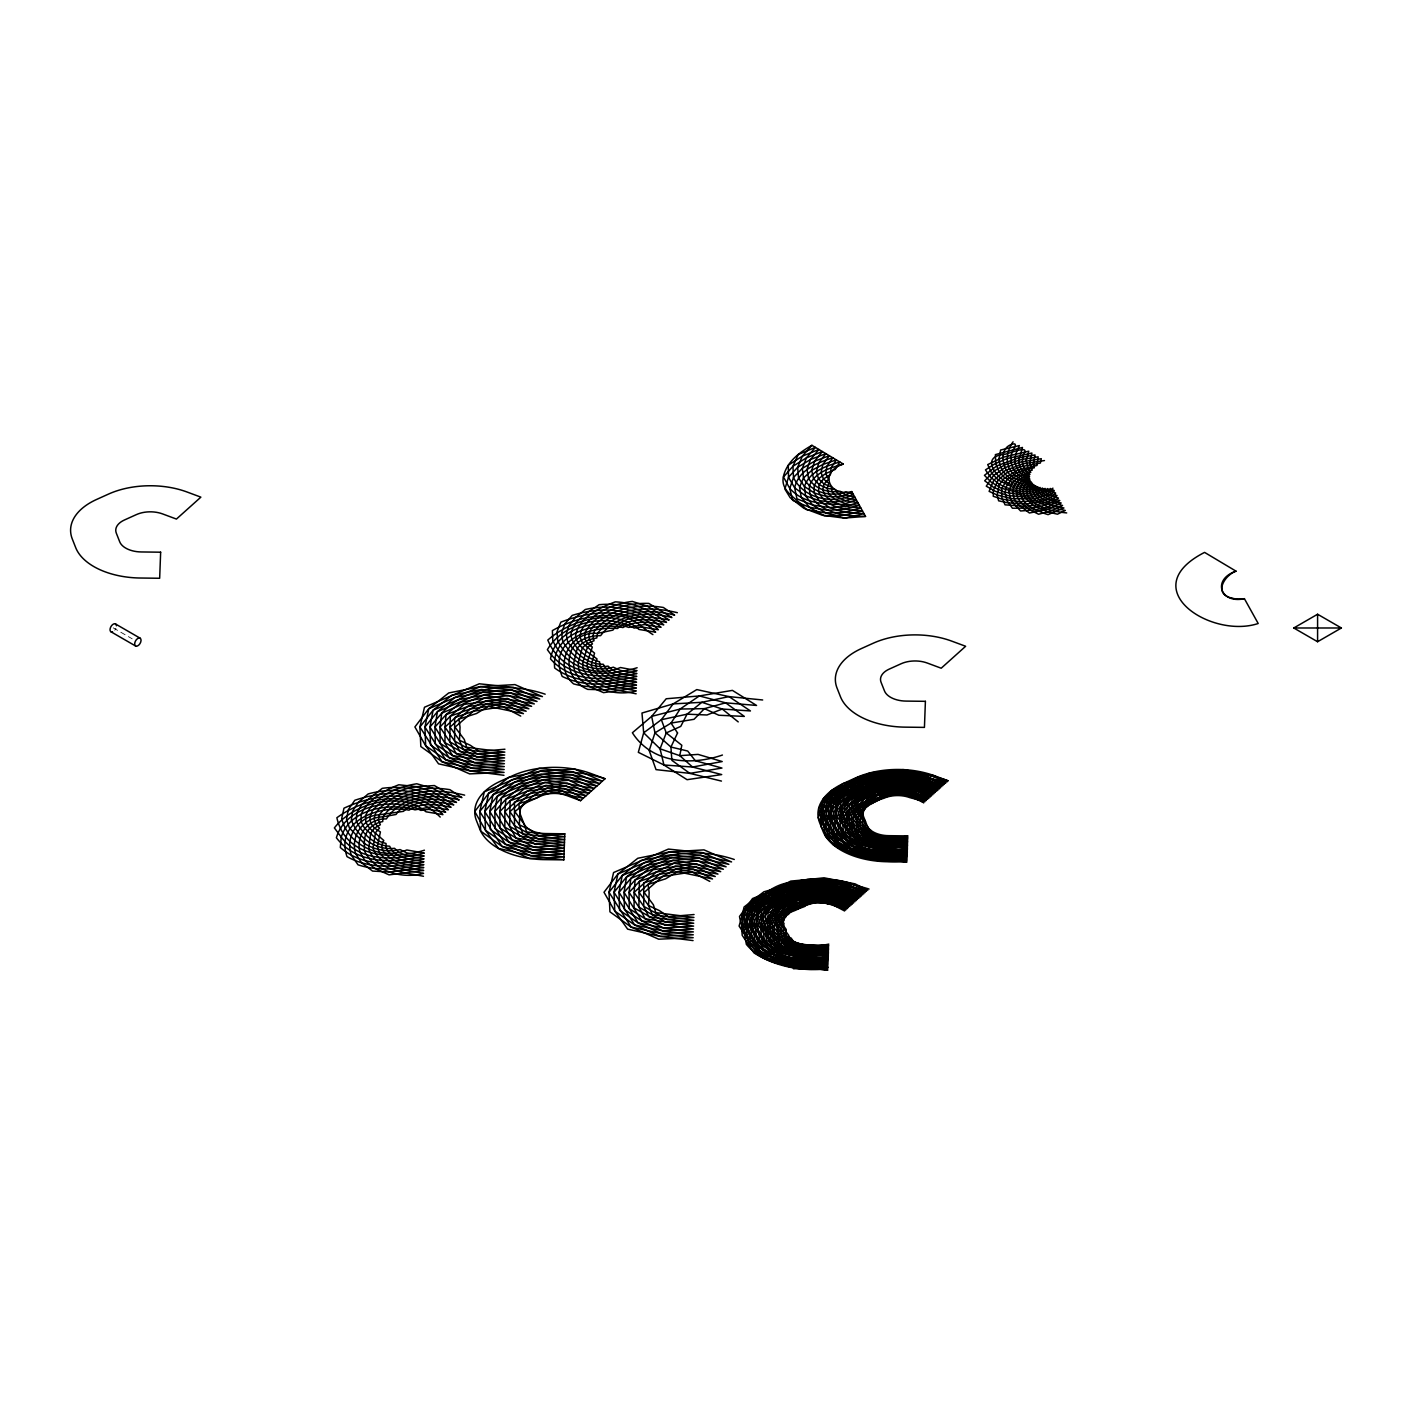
<?xml version="1.0" encoding="UTF-8"?>
<svg xmlns="http://www.w3.org/2000/svg" width="1412" height="1412" viewBox="0 0 1412 1412"><rect width="100%" height="100%" fill="white"/><g stroke="black" fill="none" stroke-linecap="round" stroke-linejoin="round"><path stroke-width="0.75" stroke-dasharray="5 3.75" d="M113.225 627.863L132.181 638.806M115.925 628.322A4.518 2.612 -60 0 1 114.76 630.229"/><path stroke-width="1.5" d="M563.829 859.873L564.8 833.804L545.403 833.557A22.574 13.043 0 0 1 523.87 823.425L520.463 814.759A22.574 13.043 0 0 1 528.565 801.61L540.531 796.192A22.574 13.043 0 0 1 566.671 795.503L580.579 800.675L605.024 778.753L591.116 773.582A67.741 39.112 0 0 0 512.715 775.665L500.748 781.065A67.741 39.112 0 0 0 476.426 820.548L479.851 829.215A67.741 39.112 0 0 0 544.432 859.626L563.829 859.873L530.665 855.654L498.383 848.4L485.516 830.327L474.75 811.529L488.64 793.297L508.549 777.535L540.284 771.181L574.772 769.152L602.306 781.189L571.754 774.694L540.284 771.181L488.64 793.297L484.775 811.582L485.516 830.327L505.425 844.27L530.665 855.654L564.041 854.066L533.101 850.024L505.425 844.27L484.775 811.582L497.253 796.262L514.745 782.107L542.561 776.829L571.754 774.694L596.888 786.06L568.754 780.218L542.561 776.829L497.253 796.262L494.818 811.635L495.171 828.756L512.468 840.14L533.101 850.024L564.253 848.277L512.468 840.14L494.818 811.635L505.867 799.245L520.922 786.66L544.82 782.477L568.754 780.218L591.452 790.932L544.82 782.477L527.1 791.232L505.867 799.245L504.843 811.671L504.843 827.185L535.536 844.411L564.465 842.487L519.51 836.01L514.497 825.632L504.843 811.671L527.1 791.232L565.735 785.743L586.015 795.803L547.079 788.125L533.295 795.786L514.48 802.21L514.497 825.632L537.972 838.799L564.694 836.698L526.535 831.88L524.152 824.061L514.886 811.723L533.295 795.786L562.735 791.267L580.579 800.675M1013.075 441.815C1005.821 451.611 1004.197 467.39 1015.052 475.279A59.639 34.435 0 0 0 1016.022 476.091A57.557 33.235 0 0 0 1018.352 477.538A46.914 27.075 0 0 0 1020.664 478.809A43.578 25.169 0 0 0 1023.241 479.851A35.353 20.403 0 0 0 1025.783 480.715A33.253 19.203 0 0 0 1028.483 481.315A27.11 15.656 0 0 0 1031.095 481.739A25.663 14.808 0 0 0 1029.701 483.045A31.576 18.232 0 0 0 1028.448 484.528A30.499 17.615 0 0 0 1027.565 486.099A38 21.939 0 0 1 1024.53 485.834A39.359 22.716 0 0 1 1021.6 485.322A48.961 28.275 0 0 1 1018.511 484.634A51.026 29.458 0 0 1 1015.599 483.663A61.44 35.477 0 0 1 1013.375 482.833L1012.616 482.533A62.004 35.794 0 0 1 1011.61 482.022L1003.667 476.779L998.813 471.237L995.707 463.401L995.389 454.611L1022.482 447.445L1018.723 460.488L1019.923 466.895L1022.412 470.973A57.08 32.953 0 0 0 1023.824 472.438A47.796 27.605 0 0 0 1025.5 473.955A42.219 24.375 0 0 0 1027.512 475.279A34.718 20.05 0 0 0 1029.56 476.426A31.258 18.056 0 0 0 1027.354 477.415A38.195 22.045 0 0 0 1025.165 478.58A35.229 20.333 0 0 0 1023.259 479.851A43.49 25.098 0 0 0 1021.388 481.315A41.019 23.686 0 0 0 1019.905 482.886A50.92 29.387 0 0 0 1018.511 484.634A48.873 28.222 0 0 0 1017.54 486.452A59.922 34.594 0 0 0 1016.817 488.199L1016.728 488.446A59.075 34.1 0 0 0 1016.411 490.493L1017.328 497.183L1020.788 502.584L1029.436 509.697L1038.614 514.233L1051.181 510.897L1062.548 505.478L1049.01 502.037A65.04 37.559 0 0 1 1047.845 501.595L1046.027 500.695A64.599 37.294 0 0 1 1045.004 500.166A55.58 32.088 0 0 1 1042.48 498.754A55.562 32.088 0 0 1 1040.362 497.13A44.425 25.645 0 0 1 1038.597 495.541M811.918 445.31L802.334 456.182L788.284 465.201L788.496 477.238L784.86 489.064L790.173 497.695L803.905 508.32L822.472 515.274L844.005 518.08L865.538 516.421L851.736 491.588C829.321 497.324 818.325 472.314 843.299 464.054L811.918 445.31C800.498 451.822 788.62 460.365 784.313 473.373C777.924 491.058 796.227 497.024 806.234 509.52L826.038 512.98L844.782 518.098L864.003 513.668L845.029 512.309L826.038 512.98L812.694 505.072L796.95 498.807L794.656 487.811L788.496 477.238L797.656 467.284L810.541 459.5L825.861 453.64L818.766 462.818L816.383 471.449L818.483 478.756L824.043 484.034L831.35 486.875L832.056 491.764L836.734 496.742L845.541 500.73L857.861 502.637L845.294 506.52L829.603 507.561L812.694 505.072L805.546 495.824L794.656 487.811C798.415 470.002 817.371 462.748 832.833 457.806L826.991 466.137L825.738 473.532L828.473 479.25L824.043 484.034L822.755 489.858L825.596 496.212L833.168 502.142L845.294 506.52L860.932 508.143L845.029 512.309L829.603 507.561L819.154 500.642L805.546 495.824L804.452 486.558L798.486 477.75L797.656 467.284L802.334 456.182L818.889 449.475L810.541 459.5L807.011 469.366L808.494 478.244C814.865 489.064 828.367 493.106 840.281 491.323L845.788 494.941L854.789 497.112L845.541 500.73L833.168 502.142L819.154 500.642L814.159 492.841L804.452 486.558C809.288 471.396 826.108 466.119 839.805 461.971L835.216 469.455L825.738 473.532L818.483 478.756L814.247 485.287L814.159 492.841C826.055 497.236 840.687 499.213 851.736 491.588M1235.977 571.136C1211.178 579.838 1221.009 604.159 1244.396 598.67L1258.198 623.504C1210.808 639.23 1133.589 588.645 1204.577 552.392L1235.977 571.136C1224.204 575.531 1213.261 593.923 1231.635 598.053M1293.78 627.987L1317.59 614.238L1341.4 627.987L1317.59 641.736L1293.78 627.987L1341.4 627.987M843.299 464.054C830.433 467.831 814.724 472.137 809.341 485.922L809.853 494.341C820.672 513.562 845.647 516.121 865.538 516.421M722.432 755.032C691.086 765.904 651.691 763.257 632.382 732.757L651.673 716.378L666.199 698.763L699.346 695.939L732.404 690.38L756.55 705.453L725.627 702.823L699.346 695.939L680.107 709.036L651.673 716.378L654.956 732.863L649.202 750.566L656.033 769.628L689.833 773.37L721.461 781.083M637.13 667.735C604.336 677.795 563.07 676.807 547.803 640.077C570.324 619.886 614.344 607.036 638.965 629.434L655.627 632.17C630.599 606.542 591.769 610.108 560.846 622.162L557.016 631.746L557.722 640.924C567.659 660.781 591.381 673.665 613.337 667.188L620.362 670.418L636.918 673.524C607.954 680.708 572.442 683.479 550.521 658.945C555.693 625.975 601.759 617.609 628.64 627.405L644.384 624.545L661.063 627.299C640.571 608.713 611.855 603.453 585.256 609.507L575.355 617.662L568.842 625.657L566.265 633.988L567.659 641.772C575.867 653.509 588.08 664.664 603.33 664.258C608.978 676.736 625.234 676.683 636.688 679.313C612.084 684.361 585.698 687.909 562.205 676.436C547.15 640.677 590.004 626.063 617.538 628.499C630.617 616.514 650.561 619.18 666.499 622.427C651.691 610.761 634.306 602.571 615.208 601.865C599.376 607.954 578.267 617.468 575.514 636.247C577.632 647.243 588.945 652.609 597.029 658.963L595.405 663.411L596.711 668.617C605.695 681.166 622.604 682.314 636.477 685.102L604.636 689.815L587.78 689.391C571.348 682.525 564.376 664.081 572.372 648.249C578.796 639.389 589.969 635.506 600.612 635.665C617.097 613.532 646.661 610.655 671.918 617.556L648.849 603.418C624.792 602.624 597.364 610.796 584.833 632.664L584.762 638.489L587.516 643.466L592.334 647.102L587.621 660.957L587.092 666.676C594.77 685.65 618.915 687.238 636.265 690.909C615.791 696.946 589.704 688.915 578.796 669.923L578.196 662.952L582.362 647.667L587.516 643.466L594.011 640.748L592.828 636.177L594.293 631.164C614.432 606.719 648.708 605.766 677.354 612.684M424.43 850.2C391.918 860.314 345.816 858.002 336.868 817.742C366.096 796.227 412.692 788.955 440.209 817.071M504.949 749.225L479.339 751.413L463.171 749.366L449.81 741.829L439.979 727.074L441.709 713.184C468.131 684.979 510.279 682.508 545.173 694.174M564.8 833.804L539.19 835.975L523.022 833.945L509.661 826.408L499.83 811.653L501.56 797.745C527.982 769.558 570.13 767.087 605.024 778.753M694.051 914.535L668.441 916.706L652.273 914.676L638.912 907.139L629.081 892.384L630.811 878.476C657.233 850.289 699.381 847.818 734.275 859.484M1044.456 460.559L1022.659 463.842L1005.167 470.602L993.695 480.292L989.124 491.376L997.19 494.994L1011.151 498.577L1032.649 498.895A64.634 37.312 0 0 0 1033.972 498.665A55.456 32.017 0 0 0 1037.273 498.03A55.174 31.858 0 0 0 1040.379 497.13A43.843 25.31 0 0 0 1043.133 496.159A43.896 25.345 0 0 0 1045.604 494.977A34.841 20.121 0 0 0 1047.739 493.776A35.265 20.368 0 0 0 1049.54 492.4A28.152 16.256 0 0 0 1051.005 491.041A28.981 16.732 0 0 0 1052.117 489.54A23.492 13.573 0 0 0 1052.893 488.111M828.826 944.116C804.487 949.093 770.246 948.193 763.01 918.471C763.31 901.085 782.83 894.467 795.627 887.354C819.366 878.617 845.417 881.617 869.051 889.066M793.473 968.773L827.962 967.291M762.674 699.981L729.016 696.61L696.804 689.585L673.153 703.9L641.983 713.025L643.678 732.81L638.33 752.331L663.94 764.986L687.079 779.689L721.708 774.57L692.568 767.034L663.94 764.986L660.057 748.801L643.678 732.81L661.363 719.714L673.153 703.9L701.888 702.293L729.016 696.61L750.443 710.942L722.256 709.036L701.888 702.293L687.062 714.172L680.743 726.403L666.252 732.916L660.057 748.801L679.772 755.685L692.568 767.034L722.203 761.545L698.058 754.396L679.772 755.685L681.802 745.271L666.252 732.916L661.363 719.714L687.062 714.172L706.988 714.984L722.256 709.036L738.229 721.903M1066.695 512.927C1054.111 511.621 1040.556 508.92 1031.06 499.919A64.881 37.453 0 0 1 1030.354 499.23L1029.401 497.959A65.393 37.753 0 0 1 1028.871 497.218A56.286 32.494 0 0 1 1027.671 495.312A56.957 32.882 0 0 1 1026.983 493.317A45.572 26.316 0 0 1 1026.559 491.447A46.349 26.757 0 0 1 1026.595 489.558A37.065 21.392 0 0 1 1026.859 487.811A37.965 21.921 0 0 1 1027.565 486.099M503.978 775.294L470.814 771.076L438.532 763.821L425.665 745.748L414.899 726.951L428.789 708.718L448.716 692.957L480.433 686.62L514.921 684.591L542.455 696.61L511.903 690.115L480.433 686.62L428.789 708.718L424.924 727.003L425.665 745.748L445.574 759.691L470.814 771.076L504.19 769.505L473.249 765.463L445.574 759.691L424.924 727.003L437.402 711.683L454.893 697.528L482.71 692.251L511.903 690.115L537.037 701.482L508.902 695.639L482.71 692.251L437.402 711.683L434.967 727.056L435.32 744.177L452.617 755.561L473.249 765.463L504.402 763.698L452.617 755.561L434.967 727.056L446.015 714.666L461.071 702.082L484.969 697.899L508.902 695.639L531.6 706.353L484.969 697.899L467.248 706.653L446.015 714.666L444.992 727.109L444.992 742.624L475.685 759.832L504.631 757.909L459.659 751.431L454.646 741.053L444.992 727.109L467.248 706.653L505.884 701.164L526.164 711.224L487.228 703.547L473.444 711.224L454.629 717.631L454.646 741.053L478.121 754.22L504.843 752.119L466.684 747.301L464.301 739.482L455.035 727.145L473.444 711.224L502.884 706.688L520.728 716.096M693.063 940.586L659.916 936.385L627.634 929.131L614.767 911.058L604.001 892.26L617.891 874.028L637.8 858.267L669.535 851.913L704.006 849.883L731.557 861.92L701.005 855.407L669.535 851.913L617.891 874.028L614.026 892.296L614.767 911.058L634.676 925.001L659.916 936.385L693.292 934.797L662.352 930.755L634.676 925.001L614.026 892.296L626.504 876.993L643.996 862.838L671.794 857.561L701.005 855.407L726.121 866.792L697.987 860.949L671.794 857.561L626.504 876.993L624.069 892.349L624.422 909.487L641.719 920.871L662.352 930.755L693.504 929.008L641.719 920.871L624.069 892.349L635.118 879.958L650.173 867.392L674.071 863.209L697.987 860.949L720.702 871.663L674.071 863.209L656.351 871.963L635.118 879.958L634.094 892.402L634.076 907.916L664.787 925.142L693.716 923.219L648.743 916.741L643.748 906.345L634.094 892.402L656.351 871.963L694.986 866.474L715.266 876.534L676.33 868.857L662.528 876.517L643.731 882.941L643.748 906.345L667.223 919.512L693.945 917.429L655.786 912.611L653.403 904.792L644.137 892.455L662.528 876.517L691.968 871.998L709.83 881.406M794.691 965.967L827.856 970.185C799.333 966.267 766.451 968.632 746.348 944.346L741.847 916.67L744.089 906.998L763.892 891.784L807.311 879.605L824.043 877.805L855.054 883.859L867.762 890.231L823.655 880.541L807.311 879.605L790.773 881.088L754.449 899.373L741.847 916.67L739.094 926.06L755.861 952.059C777.641 965.72 802.245 972.956 827.944 967.432L782.689 962.101L768.357 958.166L750.813 943.392L746.56 917.059L748.466 908.057L766.875 893.92L808.123 882.306L823.655 880.541L839.769 881.106L865.203 892.525L823.249 883.277L808.123 882.306L792.714 883.594L758.226 901.032L746.56 917.059L743.824 925.795L759.797 950.505C780.465 963.478 803.693 970.026 828.05 964.696L784.825 959.648L771.499 956.101L755.261 942.439L751.255 917.465L752.843 909.134L769.875 896.055L808.935 885.006L823.249 883.277L838.234 883.7L862.626 894.837L822.861 886.012L808.935 885.006L794.656 886.101L772.858 898.191L762.021 902.692L751.255 917.465L748.554 925.513L763.715 948.97C783.289 961.219 805.14 967.079 828.156 961.943L786.961 957.195L774.641 954.035L759.727 941.504C759.374 930.896 754.926 920.589 757.22 910.193L772.858 898.191L809.747 887.707L822.861 886.012L836.681 886.295L860.049 897.149L822.472 888.748L809.747 887.707L796.597 888.607L775.859 900.327L765.798 904.351L755.949 917.871L753.284 925.248L767.651 947.417C786.113 958.995 806.57 964.096 828.262 959.207L789.096 954.741L777.765 951.97L764.192 940.551C764.068 930.561 759.991 921.03 761.615 911.252L775.859 900.327L810.559 890.407L822.472 888.748L835.127 888.889L857.472 899.462L822.084 891.484L810.559 890.407L798.539 891.113L778.842 902.462L769.593 906.01L760.662 918.277L758.015 924.966L768.657 939.598L771.587 945.881C788.92 956.771 807.999 961.078 828.367 956.453L791.232 952.288L780.907 949.923L768.657 939.598L767.475 924.436L765.357 918.665L765.992 912.328C783.642 895.49 808.952 895.137 832.021 894.078L852.336 904.068C837.298 899.179 817.954 895.473 804.628 906.486C793.65 911.287 777.394 911.146 772.205 924.154L773.105 938.662L775.523 944.346L800.392 955.624L828.473 953.718L784.048 947.858C776.706 940.268 767.546 934.691 762.745 924.701C778.612 895.19 820.001 899.426 847.182 908.675L828.932 899.267L812.182 895.826L773.37 907.669L770.37 913.387L770.069 919.071L767.475 924.436C778.047 949.87 807.24 943.728 828.773 945.493L795.503 947.381L779.442 942.792L777.571 937.709L776.935 923.889L774.764 919.477C773.405 904.916 790.632 900.044 800.48 893.62L833.574 891.484L854.895 901.756L830.485 896.673L804.381 898.632C794.091 907.722 779.353 909.01 770.069 919.071C777.977 943.94 807.082 945.546 828.667 948.229L802.457 950.258C792.944 947.911 784.172 940.145 786.255 929.537L779.459 919.883L779.124 915.523C794.056 888.43 826.885 889.436 849.759 906.38C829.621 898.932 807.611 902.674 787.808 908.851L784.737 912.646L783.519 916.582L784.172 920.271L781.666 923.607C775.312 951.088 808.617 957.512 828.562 950.982C816.083 949.217 798.574 950.911 791.25 938.168L786.502 935.821L776.935 923.889L779.459 919.883L788.514 914.305C794.497 906.804 804.258 902.356 812.994 898.526L827.379 901.862L844.605 910.987M464.654 795.15C435.355 787.861 399.225 788.584 379.334 814.777C359.248 815.889 344.634 835.763 351.341 855.16L358.013 864.797C379.528 871.998 402.12 868.521 423.882 864.673C410.768 862.079 393.489 861.479 386.164 848.277L386.023 843.493L378.963 841.234L364.472 828.067L361.031 821.643L361.19 814.142C368.303 799.368 384.029 790.526 398.784 784.772L416.575 786.678L434.402 785.549L459.218 800.022C433.713 793.067 402.314 795.062 386.341 818.925C368.408 818.272 355.471 834.969 360.007 852.248L365.055 860.667L375.01 868.557L389.077 874.858L423.671 870.463C408.068 867.603 389.535 866.015 379.122 852.407L377.339 846.406L380.41 831.968L374.515 828.12L370.703 823.196L369.803 817.124L372.344 810.629C384.099 798.027 399.19 788.726 416.575 786.678L431.384 791.073L453.799 804.893C437.491 801.522 416.54 798.451 403.461 811.353L379.334 814.777L378.416 820.09L380.357 824.749L374.515 828.12L370.632 833.256L368.673 849.318C377.145 870.533 404.044 872.404 423.459 876.27M636.159 693.804C617.326 689.886 592.263 687.997 582.944 668.3L582.909 661.963L587.357 647.384L592.475 643.89L589.386 639.618L588.839 634.412L591.134 628.922C609.049 608.466 637.43 603.206 663.358 607.478L674.636 615.12C647.72 608.254 615.773 610.108 597.452 633.423C570.713 630.334 552.11 665.74 573.537 683.849C594.346 689.815 615.791 685.967 636.583 682.208C623.875 679.525 607.442 678.925 600.012 666.429L599.553 661.787C587.021 658.574 573.396 648.426 570.889 635.118C572.795 620.115 587.851 612.473 599.076 604.707C622.568 602.377 645.849 609.56 663.781 624.863C650.385 621.862 635.241 620.08 622.921 627.563C595.758 621.845 551.174 632.47 554.651 667.964C578.549 685.755 609.525 682.578 636.794 676.419L620.256 673.312L612.243 670.012L608.078 666.111C589.298 669.094 571.789 657.074 562.7 641.348L561.641 632.858L564.853 623.91L572.195 615.403C601.335 606.225 635.418 607.531 658.345 629.734L641.683 626.981L634.129 628.075C607.16 612.42 563.088 622.198 547.397 649.679C567.447 679.401 606.03 679.79 637.024 670.629L620.468 667.523C595.193 678.113 563.829 665.44 552.763 640.501L552.392 630.617C572.389 619.056 596.464 613.761 619.497 616.144C633.388 616.956 641.895 627.899 652.909 634.606M115.484 623.963L140.123 638.189A4.518 2.612 -60 0 1 138.694 645.178A4.518 2.612 -60 0 1 134.775 642.919A4.518 2.612 -60 0 1 140.123 638.189M110.966 631.782L135.605 646.008M1317.59 614.238L1317.59 641.736M1244.413 598.706A16.944 9.778 0 0 1 1231.652 598.035M1027.565 486.081A30.535 17.632 0 0 0 1030.389 486.187A29.617 17.103 0 0 0 1033.196 486.028A24.039 13.873 0 0 0 1035.773 485.71A23.775 13.732 0 0 0 1035.42 487.228A29.246 16.891 0 0 0 1035.314 488.852A28.875 16.679 0 0 0 1035.614 490.458A35.971 20.756 0 0 0 1036.214 492.188A35.653 20.58 0 0 0 1037.255 493.829A44.619 25.769 0 0 0 1038.597 495.541A43.843 25.31 0 0 0 1041.35 494.588A34.788 20.086 0 0 0 1043.768 493.582A34.841 20.121 0 0 0 1045.904 492.382A27.781 16.044 0 0 0 1047.704 491.164A28.152 16.256 0 0 0 1049.169 489.805A22.786 13.149 0 0 0 1050.281 488.464A23.704 13.696 0 0 0 1052.117 489.54A29.175 16.838 0 0 0 1054.27 490.582A28.981 16.732 0 0 1 1053.158 492.082A36.182 20.898 0 0 1 1051.711 493.6A35.265 20.368 0 0 1 1049.91 494.994A44.372 25.61 0 0 1 1047.775 496.389A43.896 25.345 0 0 1 1045.304 497.571A55.227 31.894 0 0 1 1042.48 498.754A55.174 31.858 0 0 1 1039.391 499.654A64.352 37.153 0 0 1 1038.138 499.989L1035.967 500.536A64.634 37.312 0 0 1 1034.643 500.748L1020.046 501.772L1002.149 499.177L993.271 496.3L993.324 490.423L998.178 480.045L1006.421 472.985L1019.923 466.895L1040.379 463.03L1041.315 458.688L1020.188 462.165L1004.973 467.672L993.466 475.544L986.264 486.169L994.825 491.076L1007.744 495.559L1028.871 497.218A56.003 32.335 0 0 0 1032.313 496.883A55.456 32.017 0 0 0 1035.614 496.247A44.09 25.451 0 0 0 1038.597 495.541M1031.113 494.977A45.008 25.981 0 0 1 1030.213 493.159A45.572 26.316 0 0 1 1029.789 491.288A36.43 21.021 0 0 1 1029.63 489.54A37.065 21.392 0 0 1 1029.895 487.793A29.758 17.191 0 0 1 1030.389 486.187A30.499 17.615 0 0 1 1031.272 484.616A24.781 14.314 0 0 1 1032.348 483.222A25.804 14.897 0 0 1 1029.701 483.045A31.717 18.303 0 0 1 1026.895 482.692A33.253 19.203 0 0 1 1024.194 482.092A41.16 23.757 0 0 1 1021.388 481.315A43.578 25.169 0 0 1 1018.811 480.274A53.797 31.064 0 0 1 1016.163 479.056A57.557 33.235 0 0 1 1013.851 477.609C1002.661 472.014 998.143 450.216 1010.215 444.956C1022.217 440.085 1008.998 452.828 1011.045 458.935C1010.798 464.583 1013.304 470.231 1017.575 473.902A59.639 34.435 0 0 0 1018.564 474.714A51.467 29.723 0 0 0 1020.541 476.197A46.914 27.075 0 0 0 1022.853 477.485A38.23 22.062 0 0 0 1025.165 478.58A35.353 20.403 0 0 0 1027.689 479.427A28.858 16.662 0 0 0 1030.178 480.098A26.934 15.55 0 0 0 1028.483 481.315A33.094 19.115 0 0 0 1026.895 482.71A31.576 18.232 0 0 0 1025.641 484.192A39.236 22.645 0 0 0 1024.547 485.834A37.965 21.921 0 0 0 1023.841 487.564A47.408 27.357 0 0 0 1023.329 489.435A46.349 26.757 0 0 0 1023.294 491.323A57.857 33.411 0 0 0 1023.488 493.353A56.957 32.882 0 0 0 1024.177 495.347L1025.13 497.465A65.393 37.753 0 0 0 1025.659 498.207L1033.337 505.514L1048.004 512.027L1057.482 514.197L1065.319 510.456L1047.933 506.82L1036.849 501.154A64.599 37.294 0 0 1 1035.967 500.536L1034.678 499.354A64.881 37.453 0 0 1 1033.972 498.665A55.827 32.229 0 0 1 1032.313 496.883A56.286 32.494 0 0 1 1031.113 494.977A44.602 25.751 0 0 0 1034.255 494.535A44.09 25.451 0 0 0 1037.238 493.829A35.018 20.209 0 0 0 1039.903 493.053A34.788 20.086 0 0 0 1042.338 492.047A27.728 16.009 0 0 0 1044.421 491.005A27.781 16.044 0 0 0 1046.204 489.787A22.451 12.955 0 0 0 1047.651 488.57A23.351 13.485 0 0 0 1049.169 489.805A28.699 16.573 0 0 0 1051.005 491.041A29.175 16.838 0 0 0 1053.158 492.082A36.359 20.986 0 0 0 1055.647 493.07A36.182 20.898 0 0 1 1054.217 494.606A45.378 26.193 0 0 1 1052.434 496.177A44.372 25.61 0 0 1 1050.299 497.571A55.739 32.176 0 0 1 1047.81 498.983A55.227 31.894 0 0 1 1045.004 500.166A64.422 37.189 0 0 1 1043.856 500.607L1041.844 501.331A64.352 37.153 0 0 1 1040.591 501.666L1026.453 503.943L1008.115 502.901L998.619 500.801L997.19 494.994L999.166 484.951L1004.303 478.244L1017.911 469.984L1037.026 465.448L1038.173 456.817L1021.07 459.606L1005.432 464.636L994.366 470.796L984.693 480.786L992.848 486.858L1004.091 492.047L1024.177 495.347A56.762 32.776 0 0 0 1027.671 495.312A56.003 32.335 0 0 0 1031.113 494.977M112.554 631.87A4.518 2.612 -60 0 1 110.065 629.258A4.518 2.612 -60 0 1 113.313 624.139A4.518 2.612 -60 0 1 116.419 625.763M1008.909 491.358L1011.186 500.995L1020.594 510.985L1034.89 509.908L1047.933 506.82L1059.794 500.519L1056.317 499.654A56.904 32.847 0 0 1 1053.158 498.754A55.968 32.317 0 0 1 1050.299 497.571A44.743 25.822 0 0 1 1047.775 496.389A44.425 25.645 0 0 1 1045.604 494.977A35.494 20.492 0 0 1 1043.768 493.582A35.494 20.492 0 0 1 1042.321 492.047A28.505 16.467 0 0 1 1041.226 490.546A28.646 16.538 0 0 1 1040.503 488.976A23.333 13.467 0 0 1 1040.114 487.475A22.927 13.237 0 0 1 1037.855 488.217A28.328 16.362 0 0 1 1035.314 488.852A28.893 16.679 0 0 1 1032.596 489.258A36.112 20.845 0 0 1 1029.63 489.54A36.941 21.321 0 0 1 1026.595 489.558A46.225 26.687 0 0 1 1023.329 489.435A47.426 27.375 0 0 1 1020.117 489.029A59.092 34.117 0 0 1 1016.728 488.446A59.992 34.629 0 0 1 1013.904 487.705L998.178 480.045L991.453 472.702L987.712 464.583L1003.191 457.241L1028.766 451.187L1026.1 460.824L1028.342 469.243A55.015 31.752 0 0 0 1029.472 470.725A46.525 26.863 0 0 0 1030.848 472.296A39.73 22.945 0 0 0 1028.218 473.055A47.92 27.675 0 0 0 1025.5 473.955A42.272 24.41 0 0 0 1023.047 474.997A51.52 29.74 0 0 0 1020.541 476.197A46.878 27.057 0 0 0 1018.352 477.538A57.539 33.217 0 0 0 1016.163 479.056A53.709 31.011 0 0 0 1014.363 480.698A61.951 35.777 0 0 0 1013.692 481.368L1012.616 482.533A60.539 34.947 0 0 0 1011.786 483.716L1008.909 491.358M1012.686 492.241L1014.257 499.089L1017.505 503.925L1029.383 512.997L1047.969 509.414L1061.171 503.007L1051.834 500.607A65.04 37.559 0 0 1 1050.687 500.166A55.968 32.317 0 0 1 1047.81 498.983A55.58 32.088 0 0 1 1045.304 497.571A44.425 25.645 0 0 1 1043.133 496.159A44.425 25.645 0 0 1 1041.35 494.588A35.494 20.492 0 0 1 1039.903 493.053A35.653 20.58 0 0 1 1038.879 491.411A28.646 16.538 0 0 1 1038.173 489.823A28.875 16.679 0 0 1 1037.855 488.217A23.51 13.573 0 0 1 1037.855 486.699A23.422 13.52 0 0 1 1035.402 487.228A28.893 16.679 0 0 1 1032.701 487.634A29.617 17.103 0 0 1 1029.895 487.793A36.941 21.321 0 0 1 1026.859 487.811A38 21.939 0 0 1 1023.841 487.564A47.426 27.375 0 0 1 1020.629 487.14A48.961 28.275 0 0 1 1017.54 486.452A59.992 34.629 0 0 1 1014.716 485.71L1014.31 485.587A61.44 35.477 0 0 1 1012.069 484.757C998.99 481.033 978.181 457.082 1003.65 454.47C1008.486 454.187 1031.342 443.544 1023.382 454.717C1021.829 459.782 1022.076 465.713 1025.394 470.037A55.015 31.752 0 0 0 1026.542 471.52A47.796 27.605 0 0 0 1028.201 473.055A39.589 22.857 0 0 0 1029.948 474.414A34.788 20.086 0 0 0 1027.512 475.279A42.272 24.41 0 0 0 1025.059 476.321A38.195 22.045 0 0 0 1022.853 477.485A46.878 27.057 0 0 0 1020.664 478.809A43.49 25.098 0 0 0 1018.811 480.274A53.709 31.011 0 0 0 1016.993 481.916A50.92 29.387 0 0 0 1015.599 483.663A60.539 34.947 0 0 0 1014.787 484.845L1014.31 485.587A59.922 34.594 0 0 0 1013.587 487.334L1012.686 492.241M779.3 923.748C773.264 951.812 807.735 958.183 828.314 957.83C794.638 964.414 746.013 956.877 739.5 916.459L752.543 898.544C787.861 884.406 831.474 867.621 866.474 891.378C842.082 885.536 817.036 878.211 791.744 882.341C773.282 883.647 760.556 897.591 746.277 907.528L741.459 925.919L742.218 935.309L753.902 952.818C775.876 966.885 802.122 971.615 827.909 968.808L781.613 963.319L766.787 959.189L748.572 943.869L744.195 916.865L756.338 900.203C788.655 886.701 829.674 875.387 861.338 895.985L822.667 887.371L809.341 886.365L785.69 892.384L760.133 901.862L750.654 908.587L746.189 925.654C761.421 958.854 791.479 974.615 827.997 966.073C804.416 962.613 779.053 963.602 757.82 951.282L753.037 942.916L748.907 917.271C772.593 876.534 825.402 867.762 863.915 893.69L823.055 884.636L808.529 883.647L793.685 884.847L771.358 897.114L755.032 909.663L750.919 925.389C765.622 956.771 793.156 971.791 828.103 963.319C803.763 960.972 777.271 957.442 757.503 941.981L753.602 917.676L763.91 903.521C793.738 892.966 829.815 876.852 858.761 898.297C838.71 893.796 818.378 887.213 797.568 889.86C785.125 897.502 771.57 902.78 759.427 910.722L755.649 925.107C770.581 955.2 793.791 968.614 828.209 960.584C804.787 958.642 780.554 956.93 761.968 941.027L760.38 924.842L758.315 918.065C769.293 905.251 784.331 896.373 801.469 894.873C819.648 886.895 840.069 889.066 856.184 900.609L821.89 892.843L799.51 892.366L780.342 903.521L771.481 906.839L763.01 918.471L760.38 924.842C767.316 933.279 771.587 943.392 779.336 950.947L799.88 956.965L828.42 955.094C807.664 951.247 783.731 954.406 766.416 940.074L765.11 924.56C780.854 896.549 821.784 900.75 848.471 907.528C834.21 899.232 818.413 892.155 801.469 894.873L768.181 912.858L767.704 918.877C775.082 946.675 806.411 943.993 828.72 946.852C809.429 948.229 787.172 952.835 770.881 939.139L769.84 924.295L772.417 919.283L782.848 911.817L820.725 901.05L835.798 901.191L851.048 905.216L831.262 895.367L794.427 898.897L780.342 903.521L775.276 908.498L772.558 913.917L772.417 919.283C781.471 941.027 806.746 949.058 828.615 949.605L801.945 951.6C788.249 949.27 781.065 936.562 784.031 923.483L781.824 920.077L781.313 916.053C794.938 892.49 831.88 885.112 853.607 902.921C837.651 897.732 817.477 894.167 803.181 905.392C794.832 913.652 779.512 912.028 774.57 924.03C772.929 936.28 777.659 949.164 790.155 953.524L800.904 954.283L828.509 952.341C815.289 950.629 797.356 951.953 789.273 938.945L788.726 935.344L777.112 919.671L776.935 914.994L779.053 910.158L783.325 905.657C804.099 893.955 825.879 902.709 845.894 909.84L828.156 900.556L812.588 897.185C803.075 901.95 788.62 905.657 785.707 917.129L779.3 923.748M858.478 815.554C852.442 843.617 886.912 849.989 907.475 849.636C873.816 856.219 825.19 848.683 818.66 808.282L831.721 790.349C867.039 776.229 910.634 759.427 945.652 783.183C921.259 777.341 896.214 770.017 870.904 774.164C852.46 775.453 839.734 789.414 825.455 799.333L820.637 817.742L821.378 827.132L833.062 844.623C855.054 858.69 881.3 863.42 907.069 860.614L860.79 855.142L845.964 851.012L827.75 835.675L823.372 808.67L835.516 792.008C870.639 776.741 910.934 766.751 948.229 780.871L934.32 775.7A67.741 39.112 0 0 0 855.919 777.783L843.952 783.183A67.741 39.112 0 0 0 819.631 822.684L823.037 831.333A67.741 39.112 0 0 0 887.636 861.744L907.016 861.991C878.511 858.09 845.629 860.438 825.508 836.151L821.025 808.476L823.267 798.804L843.052 783.607L886.489 771.411L903.203 769.611L934.214 775.682L946.94 782.036L902.815 772.346L886.489 771.411L869.933 772.911L833.61 791.179L821.025 808.476L818.272 817.866L835.021 843.864C856.802 857.525 881.423 864.779 907.122 859.255L861.849 853.907L847.535 849.971L829.974 835.198L825.72 808.882L827.644 799.863L846.053 785.725L887.301 774.111L902.815 772.346L918.947 772.911L944.363 784.348L902.427 775.082L887.301 774.111L871.875 775.4L837.404 792.838L825.72 808.882L823.002 817.601L838.957 842.311C859.643 855.284 882.871 861.849 907.228 856.502L863.985 851.454L850.677 847.906L834.439 834.263L830.433 809.27L832.021 800.939L849.036 787.861L888.113 776.812L902.427 775.082L917.394 775.506L941.786 786.643L902.039 777.818L888.113 776.812L873.834 777.906L852.036 789.996L841.181 794.497L830.433 809.27L827.732 817.336L842.893 840.775C862.467 853.042 884.3 858.884 907.334 853.766L866.121 849L853.801 845.859L838.904 833.309C838.534 822.702 834.104 812.394 836.398 801.998L852.036 789.996L888.925 779.53L902.039 777.818L915.841 778.1L939.227 788.955L901.65 780.554L888.925 779.53L875.775 780.412L855.019 792.132L844.976 796.156L835.127 809.676L832.462 817.054L846.829 839.24C865.274 850.801 885.748 855.901 907.422 851.012L868.256 846.547L856.943 843.794L843.37 832.356C843.246 822.366 839.169 812.853 840.775 803.075L855.019 792.132L889.736 782.23L901.65 780.554L914.305 780.695L936.65 791.267L901.262 783.289L889.736 782.23L877.717 782.919L858.019 794.268L848.753 797.815L839.822 810.082L837.192 816.789L847.818 831.421L850.765 837.687C868.098 848.577 887.177 852.901 907.528 848.277L870.41 844.111L860.084 841.728L847.818 831.421L846.653 816.242L844.535 810.488L845.153 804.134C862.803 787.296 888.13 786.961 911.199 785.884L931.496 795.874C911.146 786.449 889.454 792.167 871.769 803.728A22.574 13.043 0 0 0 863.667 816.895L867.074 825.543A22.574 13.043 0 0 0 888.607 835.675L907.987 835.922C883.665 840.899 849.406 839.999 842.187 810.276C842.487 792.909 861.991 786.272 874.805 779.159C897.308 776.459 921.048 773.07 940.498 787.808L901.844 779.195L888.519 778.171L864.868 784.207L839.293 793.668L829.832 800.41L825.367 817.46C840.599 850.659 870.639 866.421 907.175 857.878C883.577 854.419 858.231 855.407 836.998 843.088L832.215 834.739L828.067 809.076C851.771 768.34 904.58 759.568 943.075 785.496L902.233 776.459L887.707 775.47L872.845 776.653L850.536 788.937L834.21 801.469L830.097 817.195C844.8 848.577 872.316 863.615 907.281 855.125C882.941 852.777 856.431 849.247 836.663 833.786L832.78 809.482L843.088 795.327C872.916 784.79 908.993 768.657 937.939 790.102C917.871 785.601 897.555 779.018 876.746 781.666C864.303 789.308 850.73 794.603 838.587 802.528L834.827 816.913C849.742 847.023 872.951 860.438 907.386 852.389C883.965 850.448 859.714 848.736 841.128 832.833L839.558 816.648L837.475 809.888C848.471 797.056 863.509 788.178 880.629 786.678C898.809 778.7 919.23 780.889 935.362 792.414L901.068 784.666L878.688 784.172L859.502 795.327L850.659 798.645L842.187 810.276L839.558 816.648C846.494 825.085 850.748 835.216 858.514 842.752L879.058 848.771L907.581 846.9C886.842 843.052 862.891 846.212 845.594 831.88L844.288 816.383C860.032 788.355 900.962 792.556 927.631 799.333C913.37 791.055 897.591 783.96 880.629 786.678L847.341 804.663L846.882 810.682C854.242 838.481 885.589 835.798 907.898 838.675C888.589 840.034 866.35 844.641 850.059 830.944L849.018 816.101L851.577 811.088L862.008 803.622L899.885 792.856L914.976 792.997L930.208 797.039L910.422 787.19L873.604 790.702L859.502 795.327L854.437 800.304L851.736 805.74L851.577 811.088C860.649 832.833 885.924 840.864 907.792 841.411L881.106 843.405C867.427 841.093 860.243 828.367 863.209 815.289L860.985 811.882L860.49 807.858C874.116 784.295 911.058 776.918 932.785 794.727C916.829 789.537 896.638 785.99 882.341 797.215C873.993 805.458 858.672 803.834 853.748 815.836C852.089 828.085 856.819 840.987 869.333 845.329L880.082 846.088L907.687 844.164C894.449 842.434 876.534 843.776 868.451 830.75L867.903 827.15L856.29 811.494L856.113 806.799L858.231 801.963L862.503 797.462C882.8 786.502 904.916 792.979 923.783 802.793C902.85 786.802 875.316 787.684 852.548 799.474L849.547 805.193L844.535 810.488L841.923 816.507L852.283 830.468L854.684 836.151L879.57 847.429L907.634 845.523L863.209 839.663L858.62 834.598L852.283 830.468L851.383 815.959L849.23 810.876L849.547 805.193C872.74 788.937 901.174 792.291 926.36 800.498L908.11 791.073L891.36 787.631L883.541 790.438L866.986 800.657L853.925 806.27L849.23 810.876L846.653 816.242C857.225 841.676 886.418 835.533 907.951 837.298L874.681 839.205L858.62 834.598L856.749 829.515L856.113 815.695L853.942 811.282C852.566 796.721 869.792 791.85 879.658 785.425L912.752 783.289L934.073 793.579C917.182 788.09 896.143 784.666 880.894 796.121C872.104 804.469 856.113 803.234 851.383 815.959C861.849 836.804 887.848 837.016 907.845 840.034L881.617 842.082C872.104 839.716 863.35 831.968 865.415 821.343L858.637 811.688L858.302 807.329C873.216 780.236 906.045 781.242 928.919 798.186C908.798 790.738 886.789 794.479 866.986 800.657L863.915 804.452L862.679 808.405L863.332 812.094L860.843 815.43C854.472 842.893 887.795 849.336 907.739 842.787C895.261 841.022 877.752 842.717 870.41 829.974L865.662 827.626L856.113 815.695L858.637 811.688L867.692 806.111L869.968 802.793L883.806 798.292A22.574 13.043 0 0 1 909.875 797.639L925.072 801.645L907.334 792.379L891.766 788.99C882.235 793.773 867.798 797.462 864.868 808.935L858.478 815.554M999.237 458.106C998.69 467.548 1005.132 476.144 1013.357 480.204A62.004 35.794 0 0 0 1014.363 480.698A53.797 31.064 0 0 0 1016.993 481.916A51.026 29.458 0 0 0 1019.905 482.886A41.16 23.757 0 0 0 1022.694 483.663A39.359 22.716 0 0 0 1025.641 484.192A31.717 18.303 0 0 0 1028.448 484.528A30.535 17.632 0 0 0 1031.289 484.634A24.816 14.332 0 0 0 1033.937 484.563A24.18 13.961 0 0 0 1033.196 486.028A29.758 17.191 0 0 0 1032.701 487.634A29.246 16.891 0 0 0 1032.596 489.258A36.43 21.021 0 0 0 1032.772 491.005A35.971 20.756 0 0 0 1033.372 492.717A45.008 25.981 0 0 0 1034.272 494.535A44.619 25.769 0 0 0 1035.614 496.247A55.827 32.229 0 0 0 1037.273 498.03A55.562 32.088 0 0 0 1039.391 499.654A64.599 37.294 0 0 0 1040.273 500.289L1041.844 501.331A64.599 37.294 0 0 0 1042.868 501.86L1053.334 505.92L1063.924 507.967L1048.057 514.639L1043.486 513.138L1032.013 508.02L1026.453 503.943L1022.588 499.619L1019.993 493.088A57.857 33.411 0 0 1 1019.799 491.058A59.075 34.1 0 0 1 1020.117 489.029A47.408 27.357 0 0 1 1020.629 487.14A48.873 28.222 0 0 1 1021.582 485.322A39.236 22.645 0 0 1 1022.694 483.663A41.019 23.686 0 0 1 1024.194 482.092A33.094 19.115 0 0 1 1025.783 480.698A35.229 20.333 0 0 1 1027.689 479.427A28.734 16.591 0 0 1 1029.648 478.333A31.293 18.074 0 0 1 1027.354 477.415A38.23 22.062 0 0 1 1025.059 476.321A42.219 24.375 0 0 1 1023.047 474.997A51.467 29.723 0 0 1 1021.052 473.514A57.08 32.953 0 0 1 1019.64 472.049L1015.934 466.119L1014.875 461.195L1015.775 453.94L1019.34 445.574L1000.596 450.04L999.237 458.106M1033.39 463.383L1034.343 467.796A54.839 31.664 0 0 0 1032.472 468.131L1028.183 469.031A55.139 31.841 0 0 0 1025.624 469.702L1022.217 470.743A57.186 33.023 0 0 0 1019.799 471.679L1016.605 473.055A59.675 34.453 0 0 0 1015.352 473.726L1007.18 479.55L1001.726 488.481L1001.655 497.042L1005.044 504.825L1024.494 506.29L1035.42 505.125L1046.716 502.037A64.422 37.189 0 0 0 1047.863 501.595L1049.663 500.695A64.934 37.489 0 0 0 1050.687 500.166A55.739 32.176 0 0 0 1053.158 498.754A56.815 32.794 0 0 0 1055.258 497.13A45.378 26.193 0 0 0 1057.041 495.559A45.502 26.281 0 0 1 1054.217 494.606A36.359 20.986 0 0 1 1051.728 493.6A35.741 20.633 0 0 1 1049.54 492.4A28.699 16.573 0 0 1 1047.704 491.164A28.505 16.45 0 0 1 1046.204 489.787A23.227 13.414 0 0 1 1045.056 488.428A22.398 12.937 0 0 1 1043.309 489.505A27.728 16.009 0 0 1 1041.226 490.546A27.922 16.132 0 0 1 1038.879 491.411A35.018 20.209 0 0 1 1036.214 492.188A35.477 20.474 0 0 1 1033.372 492.717A44.602 25.751 0 0 1 1030.231 493.159A45.308 26.157 0 0 1 1026.983 493.317A56.762 32.776 0 0 1 1023.488 493.353A57.768 33.358 0 0 1 1019.993 493.088L1000.914 488.093L991.047 482.004L984.446 475.315L996.801 465.889L1018.811 457.735L1035.049 454.946L1033.39 463.383M450.022 727.127L449.81 741.829L456.129 753.496L474.467 762.639L504.296 766.592L472.032 768.269L442.062 761.756L420.829 746.542L419.911 726.968L424.482 707.235L479.303 683.796L513.403 687.344L539.737 699.046L510.403 692.868L481.563 689.444L451.805 695.251L433.096 710.201L419.911 726.968L442.062 761.756L469.596 773.882L504.084 772.399L472.032 768.269L449.087 757.626L430.501 744.971L429.954 727.021L433.096 710.201L457.982 699.805L483.839 695.075L510.403 692.868L534.318 703.917L483.839 695.075L441.709 713.184L429.954 727.021L449.087 757.626L474.467 762.639L504.508 760.803L456.129 753.496L440.156 743.4L439.979 727.074L450.322 716.149L464.16 704.376L507.385 698.393L528.882 708.789L486.099 700.723L470.355 708.93L450.322 716.149L450.022 727.127L459.482 740.259L463.171 749.366L476.903 757.026L504.737 755.014L479.339 751.413L470.214 745.236L459.482 740.259L460.047 727.18L458.935 719.114L470.355 708.93L504.384 703.935L523.446 713.66L488.375 706.371L476.532 713.501L458.935 719.114L450.022 727.127M509.873 811.706L509.661 826.408L515.98 838.075L534.318 847.218L564.147 851.171L531.883 852.848L501.913 846.335L480.68 831.121L479.762 811.547L484.334 791.814L539.155 768.375L573.254 771.923L599.588 783.625L570.254 777.447L541.414 774.005L511.656 779.83L492.947 794.779L479.762 811.547L501.913 846.335L529.447 858.461L563.935 856.978L531.883 852.848L508.938 842.205L490.352 829.55L489.805 811.6L492.947 794.779L517.833 784.384L543.691 779.653L570.254 777.447L594.17 788.496L543.691 779.653L501.56 797.745L489.805 811.6L508.938 842.205L534.318 847.218L564.359 845.382L515.98 838.075L500.007 827.979L499.83 811.653L510.173 800.728L524.011 788.955L567.236 782.972L588.733 793.367L545.95 785.301L530.188 793.509L510.173 800.728L509.873 811.706L519.334 824.837L523.022 833.945L536.754 841.605L564.588 839.593L539.19 835.975L530.065 829.815L519.334 824.837L519.898 811.759L518.786 803.693L530.188 793.509L564.235 788.496L583.297 798.239L548.227 790.949L536.383 798.08L518.786 803.693L509.873 811.706M639.106 892.437L638.912 907.139L645.231 918.806L663.569 927.949L693.398 931.902L661.134 933.579L631.146 927.066L609.931 911.834L609.013 892.278L613.585 872.528L668.405 849.089L702.505 852.654L728.839 864.356L699.505 858.178L670.665 854.737L640.889 860.543L622.198 875.511L609.013 892.278L631.146 927.066L658.698 939.192L693.186 937.692L661.134 933.579L638.189 922.936L619.586 910.281L619.038 892.331L622.198 875.511L647.084 865.115L672.942 860.385L699.505 858.178L723.403 869.227L672.942 860.385L630.811 878.476L619.038 892.331L638.189 922.936L663.569 927.949L693.61 926.113L645.231 918.806L629.258 908.71L629.081 892.384L639.424 881.459L653.262 869.686L696.487 863.703L717.984 874.099L675.201 866.033L659.439 874.24L639.424 881.459L639.106 892.437L648.567 905.569L652.273 914.676L666.005 922.336L693.822 920.324L668.441 916.706L659.298 910.546L648.567 905.569L649.149 892.49L648.037 884.424L659.439 874.24L693.486 869.227L712.548 878.97L677.46 871.681L665.634 878.811L648.037 884.424L639.106 892.437M364.472 843.582L364.349 850.783C374.409 871.504 402.42 879.394 423.565 873.357C405.721 869.774 379.81 868.186 373.015 847.871L375.521 832.603L379.528 828.156L375.539 823.973L374.109 818.607L375.839 812.712C393.524 790.791 423.282 785.301 449.916 789.679L461.936 797.586C434.561 790.491 400.779 791.814 382.846 816.86C363.837 817.124 350.052 835.357 355.665 853.695L361.543 862.732L372.556 871.08L390.294 872.051L423.776 867.568C409.392 864.868 391.583 863.703 382.652 850.342L381.681 844.941L383.782 840.458L369.503 828.103L365.867 822.419L365.496 815.642C374.621 796.58 396.719 786.766 416.787 783.784L432.884 788.32L456.5 802.457C436.484 797.992 409.639 795.591 396.013 814.477L382.846 816.86L382.723 821.572C372.027 823.32 363.308 832.303 364.472 843.582C375.027 849.953 387.965 852.477 400.037 849.565L406.727 852.866L424.218 855.99C394.354 863.456 357.165 864.85 336.374 837.757C345.622 805.511 393.736 796.28 420.847 810.417L428.683 809.341L445.645 812.2C421.111 788.884 385.035 790.102 354.818 800.269L348.27 809.694L346.54 819.295L349.435 827.997L364.472 843.582M160.65 552.198L159.662 578.267L140.282 578.02A67.741 39.112 0 0 1 75.683 547.609L72.277 538.943A67.741 39.112 0 0 1 96.598 499.46L108.565 494.059A67.741 39.112 0 0 1 186.966 491.976L200.875 497.148L176.429 519.069L162.521 513.897A22.574 13.043 0 0 0 136.382 514.603L124.415 520.004A22.574 13.043 0 0 0 116.314 533.154L119.72 541.82A22.574 13.043 0 0 0 141.253 551.951L160.65 552.198M925.407 701.323L924.436 727.392L905.039 727.145A67.741 39.112 0 0 1 840.458 696.734L837.051 688.085A67.741 39.112 0 0 1 861.355 648.585L873.322 643.184A67.741 39.112 0 0 1 951.723 641.119L965.649 646.272L941.204 668.211L927.278 663.04A22.574 13.043 0 0 0 901.156 663.728L889.189 669.129A22.574 13.043 0 0 0 881.07 682.296L884.494 690.945A22.574 13.043 0 0 0 906.027 701.093L925.407 701.323M1029.754 462.095L1031.678 469.013A54.75 31.611 0 0 0 1032.296 470.09A46.667 26.952 0 0 0 1029.472 470.725A55.139 31.841 0 0 0 1026.912 471.414L1026.542 471.52A47.92 27.675 0 0 0 1023.824 472.438A57.186 33.023 0 0 0 1021.406 473.355L1021.052 473.514A51.52 29.74 0 0 0 1018.564 474.714A59.675 34.453 0 0 0 1017.293 475.385L1016.022 476.091A57.539 33.217 0 0 0 1013.851 477.609L1011.68 479.303A61.951 35.777 0 0 0 1011.01 479.974L1006.456 486.363L1004.991 492.364L1007.091 500.836L1012.422 508.232L1032.013 508.02L1042.515 505.92L1052.858 501.86A64.934 37.489 0 0 0 1053.881 501.331L1056.317 499.654A56.815 32.794 0 0 0 1058.418 498.03A56.904 32.847 0 0 1 1055.258 497.13A45.502 26.281 0 0 1 1052.434 496.177A44.743 25.822 0 0 1 1049.91 494.994A35.741 20.633 0 0 1 1047.739 493.776A35.494 20.492 0 0 1 1045.904 492.382A28.505 16.45 0 0 1 1044.421 491.005A28.505 16.467 0 0 1 1043.309 489.505A23.245 13.414 0 0 1 1042.533 488.058A22.574 13.043 0 0 1 1040.503 488.976A27.922 16.132 0 0 1 1038.173 489.823A28.328 16.362 0 0 1 1035.614 490.458A35.477 20.474 0 0 1 1032.772 491.005A36.112 20.845 0 0 1 1029.789 491.288A45.308 26.157 0 0 1 1026.559 491.447A46.225 26.687 0 0 1 1023.294 491.323A57.768 33.358 0 0 1 1019.799 491.058A59.092 34.117 0 0 1 1016.411 490.493L1005.909 487.528L998.725 483.875L990.447 477.027L985.47 469.896L994.807 463.877L1007.091 458.565L1031.907 453.058L1029.754 462.095M356.883 812.659L356.195 820.849C362.178 833.751 374.657 845.717 389.694 846.212C395.166 859.308 412.198 859.255 423.988 861.779C398.466 866.88 370.738 869.951 346.999 856.625C334.467 820.054 380.869 804.593 408.986 810.17C421.57 802.175 437.296 804.205 451.081 807.329C431.984 791.267 406.85 784.931 382.246 788.337L361.825 804.416L356.883 812.659M341.263 837.104L340.31 847.518C363.572 867.762 396.101 865.026 424.094 858.884L406.621 855.76L398.819 852.371L394.53 848.312C375.716 850.571 357.501 837.281 351.376 820.072L352.576 811.176L358.33 802.334L368.179 793.932C395.748 786.325 426.548 790.385 448.363 809.764L431.331 806.887L414.987 809.835C389.8 802.298 349.947 808.599 341.263 837.104C361.013 863.014 396.278 860.032 424.324 853.095L406.85 849.971C381.54 860.402 348.023 845.594 341.704 818.519L343.963 808.193C375.186 793.685 416.328 788.32 442.927 814.636L426.018 811.794C400.355 790.614 353.582 802.74 334.379 827.926L341.263 837.104M831.103 467.796L830.433 474.573L823.478 479.003L819.136 484.651L818.448 491.341C825.526 508.002 846.618 510.156 862.467 510.897L844.905 515.203L824.255 515.698L809.464 507.296L792.644 500.307L789.767 488.446L783.501 476.991L792.962 466.242L806.428 457.841L822.366 451.558L814.653 461.159L811.688 470.408L803.481 477.997L799.545 487.175L801.257 497.324L809.464 507.296L827.82 510.279L845.17 509.414L859.396 505.39C835.675 502.76 808.035 508.408 789.767 488.446L793.491 477.485L792.962 466.242L798.221 454.505L815.395 447.392L806.428 457.841L802.334 468.325L793.491 477.485C803.481 498.754 833.451 504.825 853.272 494.359L845.912 492.047C830.909 497.359 811.406 492.576 803.481 477.997L802.334 468.325L814.653 461.159L829.356 455.723L822.878 464.477L821.06 472.49L823.478 479.003L828.932 483.398L827.061 488.358L828.826 493.988L834.951 499.442L845.417 503.625L856.325 499.866L845.664 497.836L838.499 494.023L835.286 489.558L827.061 488.358L819.136 484.651L813.488 478.492L811.688 470.408L822.878 464.477L836.328 459.888L831.103 467.796M580.844 630.917L580.138 637.359L582.538 643.042L594.54 653.156L591.24 665.034C597.135 683.32 620.539 684.591 636.371 688.015L603.542 692.639L590.039 686.814L580.155 679.49L574.649 671.547L573.484 663.958L577.367 647.967L582.538 643.042L589.386 639.618L596.817 637.924L597.452 633.423L612.932 630.105C624.81 612.455 651.232 616.744 669.217 619.992L647.225 606.172L632.347 601.424C612.296 603.754 591.593 613.302 580.844 630.917M677.548 732.987L670.929 747.036L671.865 760.344L689.833 773.37L721.956 768.057L695.304 760.715L687.697 751.043L670.929 747.036L654.956 732.863L671.053 723.068L694.016 719.308L704.447 708.647L725.627 702.823L744.336 716.413L718.867 715.249L704.447 708.647L680.107 709.036L671.053 723.068L677.548 732.987"/></g></svg>
